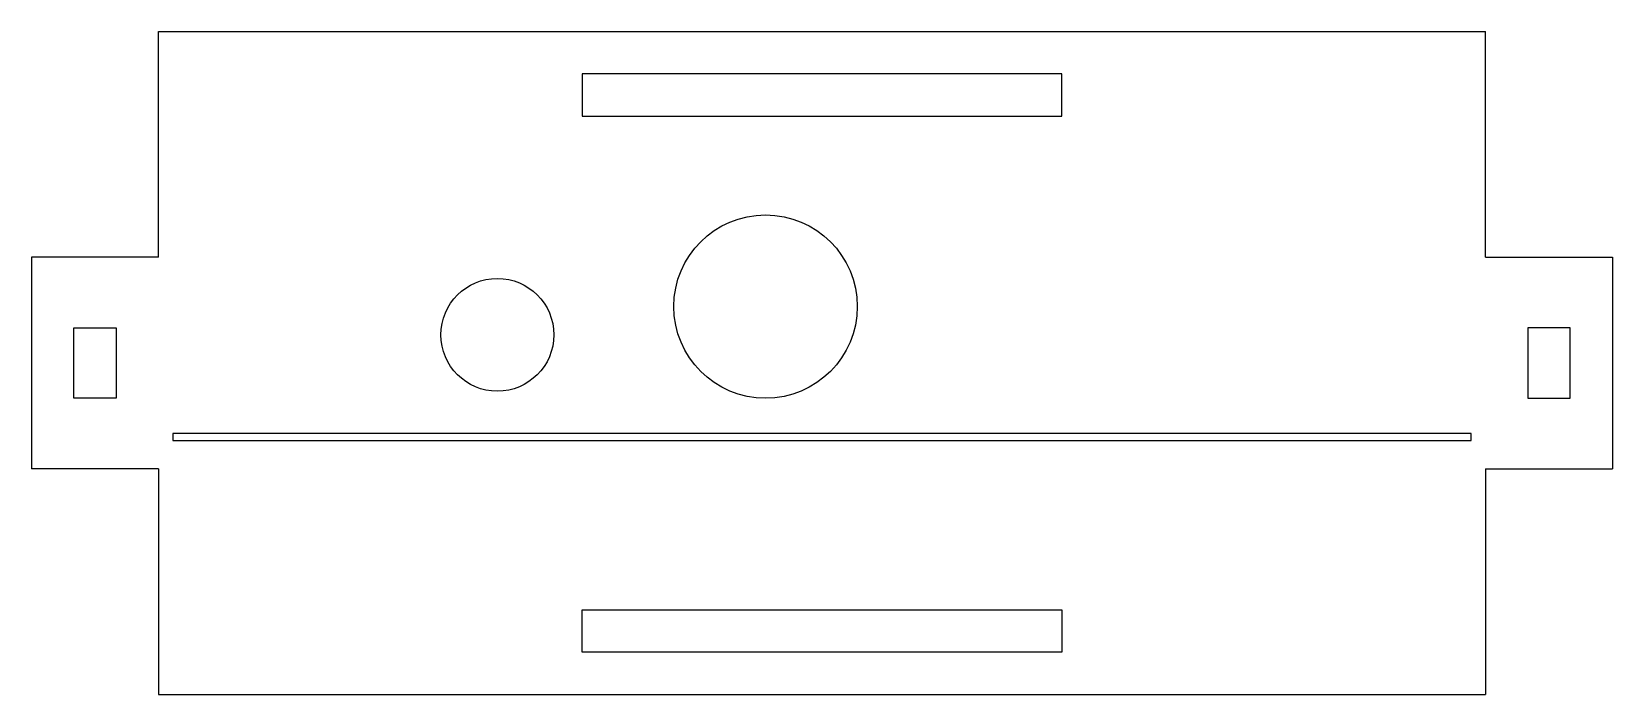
# Model space of a CAD drawing. Header units: millimetres. Extents: x -56 to 56, y -6 to 41.
import ezdxf

# ---------------------------------------------------------------- set-up
doc = ezdxf.new("R2010")
doc.units = ezdxf.units.MM
doc.layers.get('0').update_dxf_attribs({"linetype": 'CONTINUOUS', "true_color": 0x000000})
doc.layers.add('Bauteil', color=1, linetype='CONTINUOUS', true_color=0xff0000)

msp = doc.modelspace()

# ---------------------------------------------------------------- linework, layer by layer
for p, q in [((-47, 41), (47, 41)), ((-47, 25), (-47, 41)), ((47, 25), (47, 41)), ((-17, 38), (-17, 35)), ((17, 38), (-17, 38)), ((17, 35), (17, 38)), ((-17, 35), (17, 35)), ((-47, 25), (-56, 25)), ((-56, 25), (-56, 10)), ((47, 25), (56, 25)), ((56, 25), (56, 10)), ((-53, 20), (-50, 20)), ((-53, 15), (-53, 20)), ((-50, 20), (-50, 15)), ((53, 20), (50, 20)), ((50, 20), (50, 15)), ((53, 15), (53, 20)), ((-50, 15), (-53, 15)), ((50, 15), (53, 15)), ((-47, 10), (-56, 10)), ((-47, 10), (-47, -6)), ((47, 10), (56, 10)), ((47, 10), (47, -6)), ((-17, -3), (-17, 0)), ((-17, 0), (17, 0)), ((17, 0), (17, -3)), ((17, -3), (-17, -3)), ((-47, -6), (47, -6))]:
    msp.add_line(p, q)
for centre, radius in [((-4, 21.5), 6.5), ((-23, 19.5), 4)]:
    msp.add_circle(centre, radius)
at = {"layer": 'Bauteil'}
for p, q in [((46, 12.5), (-46, 12.5)), ((-46, 12.5), (-46, 12)), ((46, 12), (46, 12.5)), ((-46, 12), (46, 12))]:
    msp.add_line(p, q, dxfattribs=at)

doc.saveas('drawing.dxf')
